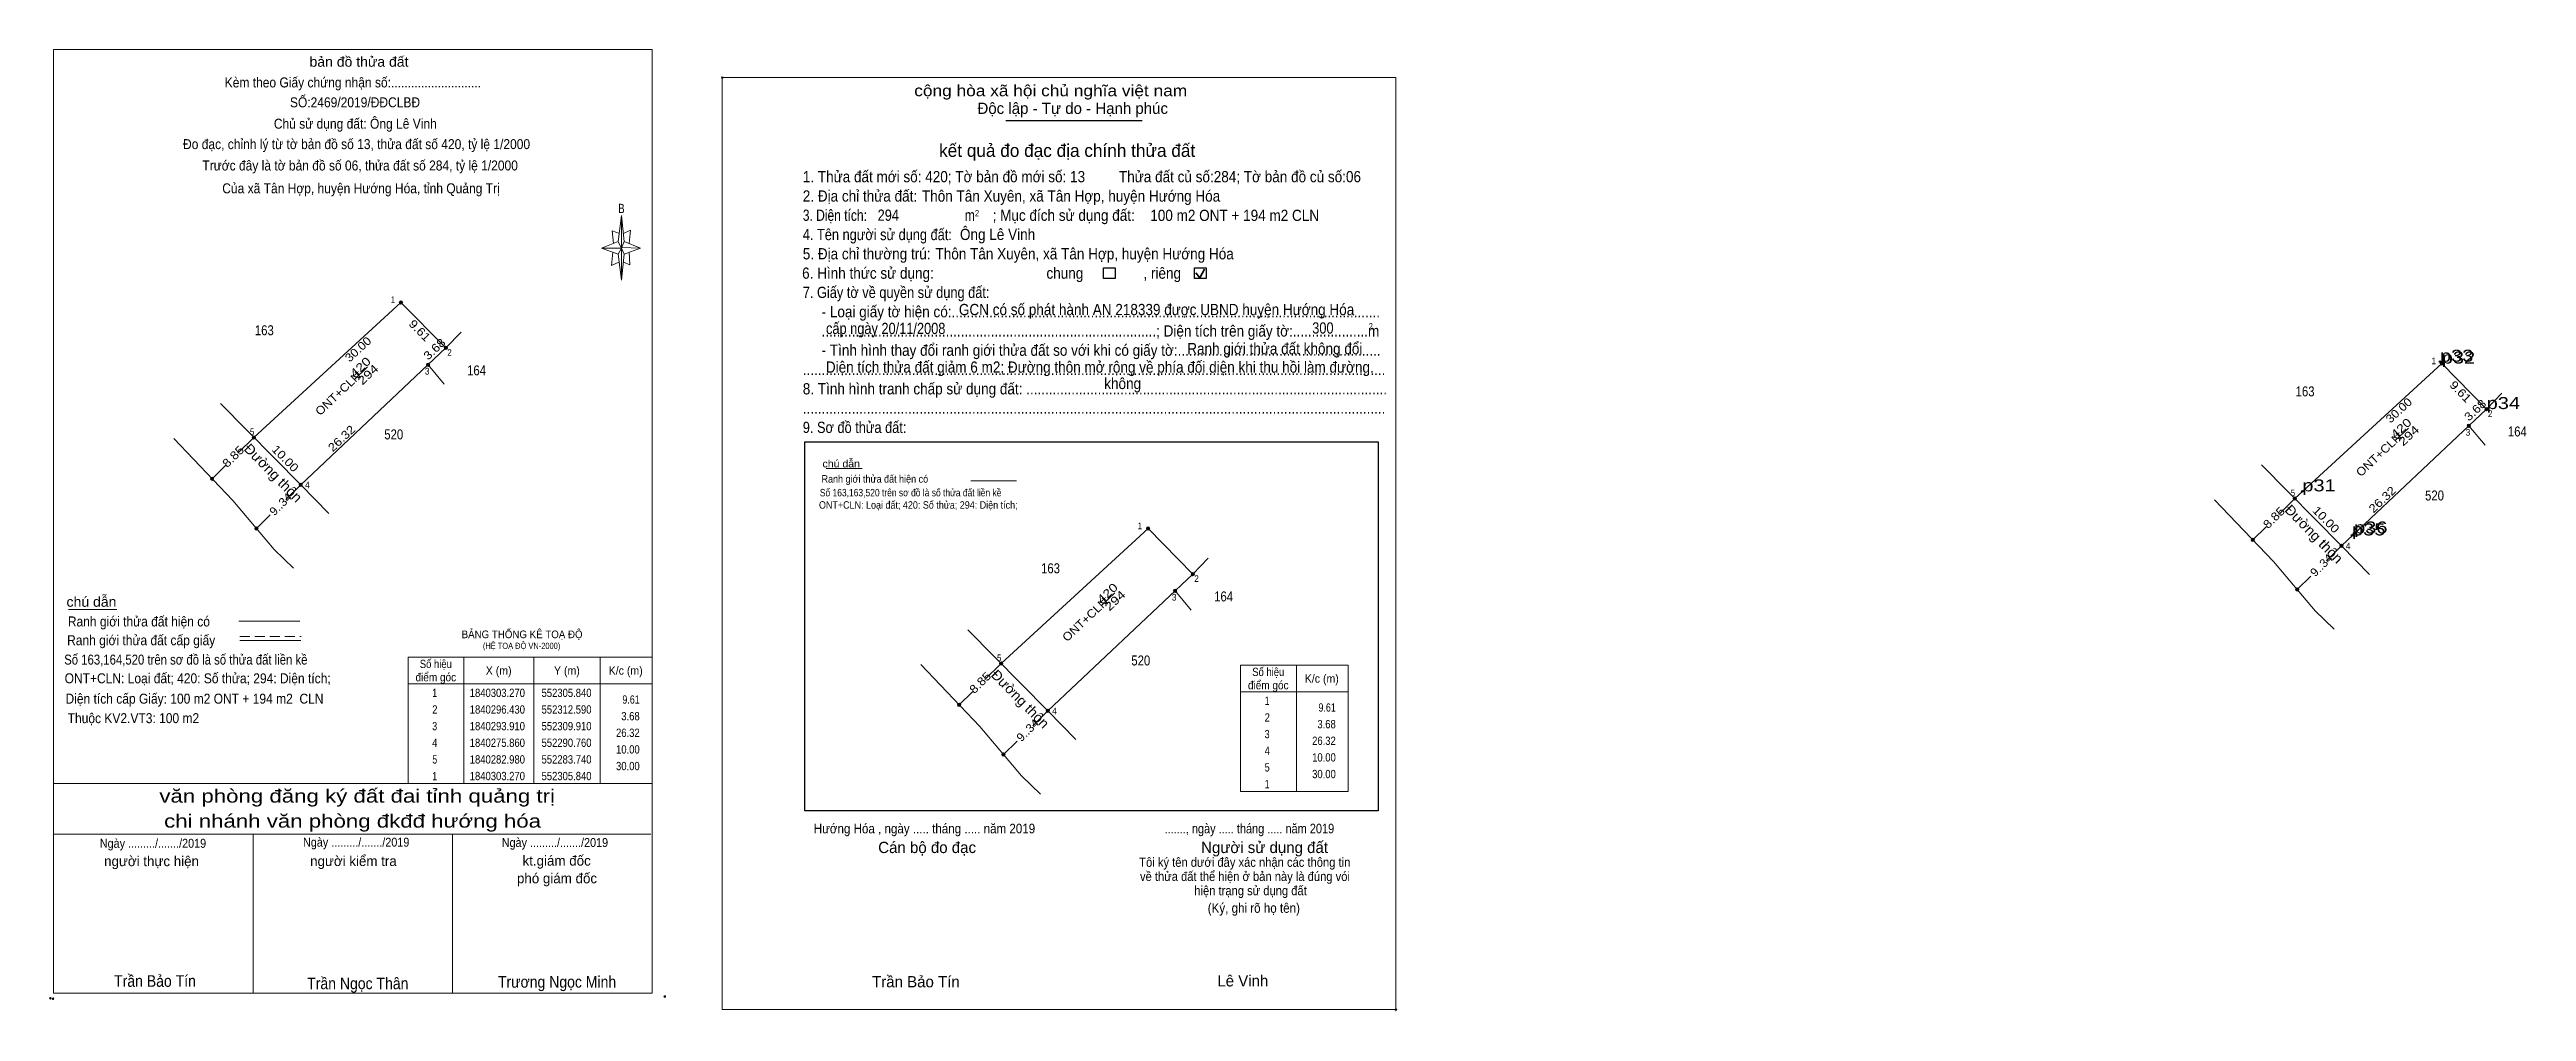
# Model space of a CAD drawing. Header units: metres. Extents: x 551946 to 552319, y 1840206 to 1840350.
import ezdxf
from ezdxf.enums import TextEntityAlignment as Align

# ---------------------------------------------------------------- set-up
doc = ezdxf.new("R2010")
doc.units = ezdxf.units.M
doc.header["$LTSCALE"] = 0.5
doc.header["$PDMODE"] = 32
doc.header["$PDSIZE"] = 0.25
doc.linetypes.add('MEDIUM_DASHED', pattern=[4.5, 3, -1.5])
doc.layers.add('12', color=7, linetype='Continuous')
doc.layers.add('7', color=7, linetype='Continuous')
doc.layers.add('2', color=7, linetype='Continuous', lineweight=13)
doc.layers.add('63', color=7, linetype='Continuous', lineweight=13)

msp = doc.modelspace()

# ---------------------------------------------------------------- hatches: boundary and pattern name
at = {"layer": '2'}
for points in [[(551999.28, 1840312.45, 1), (551998.78, 1840312.45, 1)], [(552003.35, 1840303.09, 1), (552002.85, 1840303.09, 1)], [(552006.03, 1840305.61, 1), (552005.53, 1840305.61, 1)], [(552306.09, 1840303.27, 1), (552305.59, 1840303.27, 1)], [(552312.84, 1840296.43, 1), (552312.34, 1840296.43, 1)], [(551977.18, 1840292.16, 1), (551976.68, 1840292.16, 1)], [(552310.16, 1840293.91, 1), (552309.66, 1840293.91, 1)], [(551970.87, 1840285.95, 1), (551970.37, 1840285.95, 1)], [(551984.2, 1840285.04, 1), (551983.7, 1840285.04, 1)], [(552283.99, 1840282.98, 1), (552283.49, 1840282.98, 1)], [(551977.55, 1840278.48, 1), (551977.05, 1840278.48, 1)], [(552111.59, 1840278.48, 1), (552111.09, 1840278.48, 1)], [(552277.68, 1840276.77, 1), (552277.18, 1840276.77, 1)], [(552291.01, 1840275.86, 1), (552290.51, 1840275.86, 1)], [(552115.66, 1840269.12, 1), (552115.16, 1840269.12, 1)], [(552118.34, 1840271.64, 1), (552117.84, 1840271.64, 1)], [(552284.36, 1840269.3, 1), (552283.86, 1840269.3, 1)], [(552089.49, 1840258.19, 1), (552088.99, 1840258.19, 1)], [(552083.18, 1840251.98, 1), (552082.68, 1840251.98, 1)], [(552096.51, 1840251.07, 1), (552096.01, 1840251.07, 1)], [(552089.86, 1840244.51, 1), (552089.36, 1840244.51, 1)]]:
    msp.add_hatch(color=256, dxfattribs=at).paths.add_polyline_path(points)

# ---------------------------------------------------------------- linework, layer by layer
at = {"layer": '2', "lineweight": 25}
for p, q in [((552089.99, 1840339.81), (552110.47, 1840339.81)), ((552059.76, 1840291.52), (552145.96, 1840291.52)), ((552145.96, 1840291.52), (552145.96, 1840236.03))]:
    msp.add_line(p, q, dxfattribs=at)
at = {"layer": '2'}
for p, q in [((552031.66, 1840321.59), (552032.16, 1840325.49)), ((552032.56, 1840321.59), (552035.06, 1840320.59)), ((552031.66, 1840319.69), (552029.16, 1840320.59)), ((552032.56, 1840319.69), (552032.16, 1840315.79)), ((552033.46, 1840318.09), (552032.46, 1840318.49)), ((552033.36, 1840319.99), (552033.46, 1840318.09)), ((551976.93, 1840292.16), (551999.03, 1840312.45)), ((552008.08, 1840307.99), (552005.78, 1840305.61)), ((551992, 1840300.81), (551994.02, 1840302.76)), ((552005.54, 1840300.18), (552003.1, 1840303.09)), ((552283.74, 1840282.98), (552305.84, 1840303.27)), ((552314.89, 1840298.81), (552312.59, 1840296.43)), ((551974.52, 1840289.78), (551976.93, 1840292.16)), ((552298.81, 1840291.63), (552300.83, 1840293.58)), ((552312.35, 1840291), (552309.91, 1840293.91)), ((551970.62, 1840285.95), (551972.63, 1840287.93)), ((551981.7, 1840282.82), (551983.95, 1840285.04)), ((552062.95, 1840287.51), (552068.38, 1840287.51)), ((552084.71, 1840285.66), (552091.57, 1840285.66)), ((551977.3, 1840278.48), (551979.35, 1840280.51)), ((552281.33, 1840280.6), (552283.74, 1840282.98)), ((552089.24, 1840258.19), (552111.34, 1840278.48)), ((552277.43, 1840276.77), (552279.44, 1840278.75)), ((552120.39, 1840274.02), (552118.09, 1840271.64)), ((552288.51, 1840273.64), (552290.76, 1840275.86)), ((552117.85, 1840266.21), (552115.41, 1840269.12)), ((552284.11, 1840269.3), (552286.16, 1840271.33)), ((551949.07, 1840266.32), (551956.31, 1840266.32)), ((552104.31, 1840266.84), (552106.33, 1840268.79)), ((551974.67, 1840264.58), (551983.81, 1840264.58)), ((551974.81, 1840261.65), (551983.95, 1840261.65)), ((552086.83, 1840255.81), (552089.24, 1840258.19)), ((552082.93, 1840251.98), (552084.94, 1840253.96)), ((552094.01, 1840248.85), (552096.26, 1840251.07)), ((552089.61, 1840244.51), (552091.66, 1840246.54)), ((551946.79, 1840240.15), (552036.79, 1840240.15)), ((551946.79, 1840232.55), (552036.59, 1840232.55)), ((551946.79, 1840232.55), (552036.59, 1840232.55)), ((551946.79, 1840232.55), (552036.59, 1840232.55)), ((551976.79, 1840208.65), (551976.79, 1840232.55)), ((552006.79, 1840208.65), (552006.79, 1840232.55))]:
    msp.add_line(p, q, dxfattribs=at)
at = {"layer": '2', "lineweight": 35}
for p, q in [((552118.55, 1840316.92), (552119.13, 1840316.17)), ((552119.13, 1840316.17), (552119.83, 1840317.43))]:
    msp.add_line(p, q, dxfattribs=at)
at = {"layer": '2', "linetype": 'MEDIUM_DASHED'}
msp.add_line((551974.81, 1840262.27), (551984.01, 1840262.27), dxfattribs=at)
at = {"layer": '2'}
for points in [[(551946.79, 1840350.45), (552036.79, 1840350.45), (552036.79, 1840208.65), (551946.79, 1840208.65)], [(552047.34, 1840346.23), (552148.6, 1840346.23), (552148.6, 1840206.18), (552047.34, 1840206.18)], [(552032.16, 1840325.49), (552032.56, 1840321.59), (552032.16, 1840320.59)], [(552032.16, 1840320.59), (552029.16, 1840320.59), (552031.66, 1840321.59), (552032.56, 1840319.69), (552035.06, 1840320.59), (552032.16, 1840320.69)], [(552032.16, 1840320.59), (552032.16, 1840315.79), (552031.66, 1840319.69)]]:
    msp.add_lwpolyline(points, close=True, dxfattribs=at)
for points in [[(552032.16, 1840320.59), (552031.66, 1840321.59), (552029.16, 1840320.59)], [(552031.86, 1840322.79), (552030.76, 1840323.19), (552030.96, 1840321.29)], [(552032.46, 1840322.79), (552033.56, 1840323.29), (552033.36, 1840321.29)], [(552030.86, 1840319.99), (552030.66, 1840317.99), (552031.76, 1840318.49)], [(552032.16, 1840320.59), (552032.56, 1840319.69), (552035.06, 1840320.59)], [(551999.03, 1840312.45), (552005.78, 1840305.61), (551983.95, 1840285.04)], [(552305.84, 1840303.27), (552312.59, 1840296.43), (552290.76, 1840275.86)], [(551971.92, 1840297.24), (551983.95, 1840285.04), (551988.18, 1840280.75)], [(551982.85, 1840272.54), (551979.99, 1840275.3), (551973.73, 1840282.69), (551964.86, 1840291.99)], [(552278.73, 1840288.06), (552290.76, 1840275.86), (552294.99, 1840271.57)], [(552289.66, 1840263.36), (552286.8, 1840266.12), (552280.54, 1840273.51), (552271.67, 1840282.81)], [(552111.34, 1840278.48), (552118.09, 1840271.64), (552096.26, 1840251.07)], [(552084.23, 1840263.27), (552096.26, 1840251.07), (552100.49, 1840246.78)], [(552095.16, 1840238.57), (552092.3, 1840241.33), (552086.04, 1840248.72), (552077.17, 1840258.02)], [(552036.79, 1840208.65), (551946.79, 1840208.65), (551946.79, 1840232.55)]]:
    msp.add_lwpolyline(points, dxfattribs=at)
at = {"layer": '2', "lineweight": 25}
for points in [[(552104.64, 1840317.67), (552106.38, 1840317.67), (552106.38, 1840316.05), (552104.64, 1840316.05)], [(552118.33, 1840317.67), (552120.06, 1840317.67), (552120.06, 1840316.05), (552118.33, 1840316.05)]]:
    msp.add_lwpolyline(points, close=True, dxfattribs=at)
msp.add_lwpolyline([(552145.96, 1840236.03), (552059.76, 1840236.03), (552059.76, 1840291.52)], dxfattribs=at)
at = {"layer": '2'}
for centre in [(551999.03, 1840312.45), (552003.1, 1840303.09), (552005.78, 1840305.61), (552305.84, 1840303.27), (552312.59, 1840296.43), (551976.93, 1840292.16), (552309.91, 1840293.91), (551970.62, 1840285.95), (551983.95, 1840285.04), (552283.74, 1840282.98), (551977.3, 1840278.48), (552111.34, 1840278.48), (552277.43, 1840276.77), (552290.76, 1840275.86), (552115.41, 1840269.12), (552118.09, 1840271.64), (552284.11, 1840269.3), (552089.24, 1840258.19), (552082.93, 1840251.98), (552096.26, 1840251.07), (552089.61, 1840244.51)]:
    msp.add_circle(centre, 0.25, dxfattribs=at)
for p in [(552047.34, 1840346.23), (551946.32, 1840207.88), (551946.72, 1840207.81), (552038.69, 1840208.15), (552148.6, 1840206.18)]:
    msp.add_point(p, dxfattribs=at)
at = {"layer": '63'}
for p, q in [((552008.49, 1840259.15), (552008.49, 1840240.15)), ((552018.99, 1840259.15), (552018.99, 1840240.15)), ((552028.99, 1840259.15), (552028.99, 1840240.15)), ((552133.64, 1840257.95), (552133.64, 1840238.95)), ((552000.09, 1840255.15), (552036.79, 1840255.15))]:
    msp.add_line(p, q, dxfattribs=at)
msp.add_lwpolyline([(552000.09, 1840259.15), (552036.79, 1840259.15), (552036.79, 1840240.15), (552000.09, 1840240.15)], close=True, dxfattribs=at)
for points in [[(552133.64, 1840238.95), (552125.24, 1840238.95), (552125.24, 1840257.95), (552133.64, 1840257.95)], [(552133.64, 1840257.95), (552141.44, 1840257.95), (552141.44, 1840238.95), (552133.64, 1840238.95)], [(552125.24, 1840253.95), (552133.64, 1840253.95), (552141.44, 1840253.95)]]:
    msp.add_lwpolyline(points, dxfattribs=at)
at = {"layer": '7'}
for p in [(552305.57, 1840303.55), (552305.84, 1840303.27), (552312.59, 1840296.43), (552284.88, 1840284.06), (552292.35, 1840277.44), (552292.66, 1840277.73)]:
    msp.add_point(p, dxfattribs=at)

# ---------------------------------------------------------------- texts
at = {"layer": '12', "width": 1.25}
for s, p in [('p33', (552305.57, 1840303.55)), ('p32', (552305.84, 1840303.27)), ('p34', (552312.59, 1840296.43)), ('p31', (552284.88, 1840284.06)), ('p35', (552292.35, 1840277.44)), ('p36', (552292.66, 1840277.73))]:
    msp.add_text(s, height=1.8, dxfattribs=at).set_placement(p)
at = {"layer": '2'}
for s, height, width, p in [('bản đồ thửa đất', 1.5, 1.05, (551992.72, 1840347.87)), ('Kèm theo Giấy chứng nhận số:...........................', 1.5, 0.9, (551991.8, 1840344.76)), ('SỐ:2469/2019/ĐĐCLBĐ', 1.5, 0.9, (551992.12, 1840341.77)), ('Chủ sử dụng đất: Ông Lê Vinh', 1.5, 0.9, (551992.165, 1840338.56)), ('Đo đạc, chỉnh lý từ tờ bản đồ số 13, thửa đất số 420, tỷ lệ 1/2000 ', 1.5, 0.9, (551992.605, 1840335.49)), ('Trước đây là tờ bản đồ số 06, thửa đất số 284, tỷ lệ 1/2000', 1.5, 0.9, (551992.89, 1840332.28)), ('Của xã Tân Hợp, huyện Hướng Hóa, tỉnh Quảng Trị', 1.5, 0.9, (551993.02, 1840328.85)), ('B', 1.378, 0.75, (552032.18, 1840325.89)), ('163', 1.5, 0.85, (551978.485, 1840307.52)), ('164', 1.5, 0.85, (552010.395, 1840301.49)), ('163', 1.5, 0.85, (552285.295, 1840298.34)), ('520', 1.5, 0.85, (551997.945, 1840291.87)), ('164', 1.5, 0.85, (552317.205, 1840292.31)), ('520', 1.5, 0.85, (552304.755, 1840282.69)), ('163', 1.5, 0.85, (552096.685, 1840271.75)), ('164', 1.5, 0.85, (552122.705, 1840267.52)), ('520', 1.5, 0.85, (552110.255, 1840257.9)), ('văn phòng đăng ký đất đai tỉnh quảng trị', 2, 1.25, (551992.445, 1840237.29)), ('chi nhánh văn phòng đkđđ hướng hóa', 2, 1.25, (551991.755, 1840233.53)), ('Ngày ........./......./2019', 1.35, 0.9, (551961.745, 1840230.5)), ('Ngày ........./......./2019', 1.35, 0.9, (551992.295, 1840230.67)), ('Ngày ........./......./2019', 1.35, 0.9, (552022.175, 1840230.62)), ('Tôi ký tên dưới đây xác nhận các thông tin', 1.396, 0.9, (552125.89, 1840227.64)), ('về thửa đất thể hiện ở bản này là đúng vói', 1.396, 0.9, (552125.915, 1840225.51)), ('hiện trạng sử dụng đất', 1.396, 0.9, (552126.755, 1840223.37)), ('Trần Bảo Tín', 1.75, 0.9, (551962.05, 1840209.61)), ('Trần Ngọc Thân', 1.75, 0.9, (551992.54, 1840209.25)), ('Trương Ngọc Minh', 1.75, 0.9, (552022.495, 1840209.48))]:
    msp.add_text(s, height=height, dxfattribs=dict(at, width=width)).set_placement(p, align=Align.CENTER)
for s, height, width, p in [('cộng hòa xã hội chủ nghĩa việt nam', 1.69, 1.15, (552076.2, 1840343.44)), ('1. Thửa đất mới số: 420; Tờ bản đồ mới số: 13         Thửa đất củ số:284; Tờ bản đồ củ số:06', 1.69, 0.9, (552059.44, 1840330.51)), ('2. Địa chỉ thửa đất:', 1.69, 0.9, (552059.44, 1840327.6)), ('Thôn Tân Xuyên, xã Tân Hợp, huyện Hướng Hóa', 1.69, 0.9, (552077.35, 1840327.6)), ('3. Diện tích:', 1.69, 0.8, (552059.44, 1840324.71)), ('294', 1.69, 0.85, (552070.69, 1840324.72)), ('m', 1.69, 0.8, (552083.8, 1840324.71)), ('2', 0.9657, 0.8, (552085.32, 1840325.38)), ('; Mục đích sử dụng đất:', 1.69, 0.9, (552087.98, 1840324.71)), ('100 m2 ONT + 194 m2 CLN', 1.69, 0.9, (552111.68, 1840324.69)), ('4. Tên người sử dụng đất:', 1.69, 0.85, (552059.44, 1840321.81)), ('Ông Lê Vinh', 1.69, 0.9, (552083.07, 1840321.83)), ('6. Hình thức sử dụng:', 1.69, 0.9, (552059.34, 1840316.01)), ('5. Địa chỉ thường trú:', 1.69, 0.9, (552059.44, 1840318.92)), ('Thôn Tân Xuyên, xã Tân Hợp, huyện Hướng Hóa', 1.69, 0.9, (552079.39, 1840318.92)), ('chung                , riêng', 1.69, 0.9, (552096.07, 1840316.01)), ('7. Giấy tờ về quyền sử dụng đất:', 1.69, 0.85, (552059.44, 1840313.12)), ('     - Loại giấy tờ hiện có:..................................................................................................................', 1.69, 0.9, (552059.44, 1840310.22)), ('GCN có số phát hành AN 218339 được UBND huyện Hướng Hóa', 1.69, 0.9, (552082.91, 1840310.54)), ('     - Tình hình thay đổi ranh giới thửa đất so với khi có giấy tờ:......................................................', 1.69, 0.9, (552059.44, 1840304.43)), ('     .........................................................................................; Diện tích trên giấy tờ:....................m', 1.69, 0.9, (552059.44, 1840307.32)), (' cấp ngày 20/11/2008', 1.69, 0.85, (552062.4, 1840307.7)), ('Ranh giới thửa đất không đổi', 1.69, 0.9, (552117.24, 1840304.67)), ('300', 1.69, 0.85, (552136.03, 1840307.77)), ('2', 0.9657, 0.8, (552144.53, 1840308.39)), ('Diện tích thửa đất giảm 6 m2; Đường thôn mở rộng về phía đối diện khi thu hồi làm đường.', 1.69, 0.9, (552062.91, 1840301.89)), ('8. Tình hình tranh chấp sử dụng đất: ................................................................................................', 1.69, 0.9, (552059.44, 1840298.63)), ('...........................................................................................................................................................', 1.69, 0.9, (552059.44, 1840301.53)), ('không', 1.69, 0.9, (552104.76, 1840299.43)), ('...........................................................................................................................................................', 1.69, 0.9, (552059.44, 1840295.73)), ('9. Sơ đồ thửa đất:', 1.69, 0.85, (552059.44, 1840292.83)), ('chú dẫn', 1.125, 1.05, (552062.41, 1840287.66)), ('Số 163,163,520 trên sơ đồ là số thửa đất liền kề', 1.12, 0.85, (552062, 1840283.31)), ('Ranh giới thửa đất hiện có ', 1.125, 0.9, (552062.26, 1840285.37)), ('ONT+CLN: Loại đất; 420: Số thửa; 294: Diện tích;', 1.12, 0.9, (552061.87, 1840281.46)), ('chú dẫn', 1.5, 1.05, (551948.75, 1840266.72)), ('Ranh giới thửa đất hiện có ', 1.5, 0.9, (551948.95, 1840263.76)), ('Ranh giới thửa đất cấp giấy', 1.5, 0.9, (551948.84, 1840260.94)), ('BẢNG THỐNG KÊ TOẠ ĐỘ ', 1.15, 0.95, (552008.15, 1840262)), ('Số 163,164,520 trên sơ đồ là số thửa đất liền kề', 1.5, 0.85, (551948.4, 1840258.03)), ('(HỆ TOẠ ĐỘ VN-2000)', 0.93, 0.9, (552011.35, 1840260.38)), ('ONT+CLN: Loại đất; 420: Số thửa; 294: Diện tích;', 1.5, 0.9, (551948.47, 1840255.22)), ('Diện tích cấp Giấy: 100 m2 ONT + 194 m2  CLN', 1.5, 0.9, (551948.6, 1840252.16)), ('Thuộc KV2.VT3: 100 m2', 1.5, 0.9, (551948.92, 1840249.23)), ('Hướng Hóa , ngày ..... tháng ..... năm 2019', 1.447, 0.9, (552061.09, 1840232.67)), ('......., ngày ..... tháng ..... năm 2019', 1.447, 0.85, (552113.82, 1840232.67)), ('(Ký, ghi rõ họ tên)', 1.449, 0.9, (552120.32, 1840220.73))]:
    msp.add_text(s, height=height, dxfattribs=dict(at, width=width)).set_placement(p)
for s, p in [('Độc lập - Tự do - Hạnh phúc', (552085.7, 1840340.78)), ('Cán bộ đo đạc', (552070.78, 1840229.71)), ('Người sử dụng đất', (552119.32, 1840229.71)), ('Trần Bảo Tín', (552069.85, 1840209.53)), ('Lê Vinh', (552121.76, 1840209.67))]:
    msp.add_text(s, height=1.69, dxfattribs=at).set_placement(p)
for s, height, p in [('kết quả đo đạc địa chính thửa đất', 1.932, (552099.185, 1840334.32)), ('người thực hiện', 1.5, (551961.53, 1840227.74)), ('người kiểm tra', 1.5, (551991.885, 1840227.76)), ('kt.giám đốc', 1.5, (552022.435, 1840227.82)), ('phó giám đốc', 1.5, (552022.49, 1840225.17)), ('.', 0.4829, (552148.5789, 1840205.91))]:
    msp.add_text(s, height=height, dxfattribs=at).set_placement(p, align=Align.CENTER)
for s, width, p in [(' 1', 0.9, (551998.16, 1840312.35)), (' 3', 0.95, (552003.32, 1840301.62)), (' 2', 0.9, (552006.66, 1840304.43)), (' 1', 0.9, (552304.97, 1840303.17)), (' 2', 0.9, (552313.47, 1840295.25)), (' 5', 0.9, (551976.99, 1840292.52)), (' 3', 0.95, (552310.13, 1840292.44)), (' 4', 0.95, (551985.32, 1840284.53)), (' 5', 0.9, (552283.8, 1840283.34)), (' 1', 0.9, (552110.47, 1840278.38)), (' 4', 0.95, (552292.13, 1840275.35)), (' 2', 0.9, (552118.97, 1840270.46)), (' 3', 0.95, (552115.63, 1840267.65)), (' 5', 0.9, (552089.3, 1840258.55)), (' 4', 0.95, (552097.63, 1840250.56))]:
    msp.add_text(s, height=1, dxfattribs=dict(at, width=width)).set_placement(p, align=Align.RIGHT)
for s, height, rotation, width, p in [('3.68', 1.25, 43.238, 1.15, (552004.4819, 1840304.9864)), ('420', 1.25, 43.298, 1.25, (551993.3514, 1840302.2663)), ('294', 1.25, 43.298, 1.25, (551994.5014, 1840301.1563)), ('ONT+CLN', 1.25, 43.298, 1.1, (551990.0064, 1840298.316)), ('3.68', 1.25, 43.238, 1.15, (552311.2919, 1840295.8064)), ('26.32', 1.25, 43.306, 1.15, (551990.5263, 1840291.566)), ('ONT+CLN', 1.25, 43.298, 1.1, (552296.8164, 1840289.1359)), ('420', 1.25, 43.298, 1.25, (552300.1614, 1840293.0863)), ('294', 1.25, 43.298, 1.25, (552301.3114, 1840291.9763)), ('8.85', 1.25, 44.542, 1.15, (551974.2416, 1840288.8491)), ('Đường thôn', 1.5, 314.598, 1.05, (551979.2849, 1840286.3016)), ('10.00', 1.25, 314.595, 1.15, (551981.1869, 1840288.5588)), ('26.32', 1.25, 43.306, 1.15, (552297.3363, 1840282.386)), ('9..34', 1.25, 44.61, 1.05, (551981.3761, 1840281.6846)), ('8.85', 1.25, 44.542, 1.15, (552281.0516, 1840279.6691)), ('Đường thôn', 1.5, 314.598, 1.05, (552286.0949, 1840277.1216)), ('10.00', 1.25, 314.595, 1.15, (552287.9969, 1840279.3788)), ('9..34', 1.25, 44.61, 1.05, (552288.1861, 1840272.5046)), ('420', 1.25, 43.298, 1.25, (552105.6614, 1840268.2963)), ('294', 1.25, 43.298, 1.25, (552106.8114, 1840267.1863)), ('ONT+CLN', 1.25, 43.298, 1.1, (552102.3164, 1840264.346)), ('8.85', 1.25, 44.542, 1.15, (552086.5516, 1840254.8791)), ('Đường thôn', 1.5, 314.598, 1.05, (552091.5949, 1840252.3316)), ('9..34', 1.25, 44.61, 1.05, (552093.6861, 1840247.7147))]:
    msp.add_text(s, height=height, rotation=rotation, dxfattribs=dict(at, width=width)).set_placement(p, align=Align.CENTER)
at = {"layer": '63'}
for s, rotation, width, p in [('30.00', 42.555, 1.1, (551993.0073, 1840304.9534)), ('9.61', 314.621, 1.15, (552001.4078, 1840307.794)), ('9.61', 314.621, 1.15, (552308.2227, 1840298.609)), ('30.00', 42.555, 1.1, (552299.8173, 1840295.7734))]:
    msp.add_text(s, height=1.25, rotation=rotation, dxfattribs=dict(at, width=width)).set_placement(p, align=Align.CENTER)
for s, width, p in [('Số hiệu', 0.85, (552004.27, 1840257.51)), ('điểm góc', 0.9, (552004.27, 1840255.51)), (' 1', 0.75, (552003.92, 1840253.16)), ('1840303.270', 0.85, (552013.52, 1840253.16)), ('X (m)', 0.95, (552013.72, 1840256.51)), ('552305.840', 0.85, (552023.92, 1840253.16)), ('Y (m)', 0.95, (552023.975, 1840256.51)), ('K/c (m)', 0.95, (552032.815, 1840256.51)), ('điểm góc', 0.9, (552129.42, 1840254.31)), ('Số hiệu', 0.85, (552129.42, 1840256.31)), ('K/c (m)', 0.95, (552137.465, 1840255.31)), (' 2', 0.85, (552003.925, 1840250.66)), ('1840296.430', 0.85, (552013.52, 1840250.66)), ('552312.590', 0.85, (552023.92, 1840250.66)), (' 2', 0.85, (552129.075, 1840249.46)), (' 1', 0.75, (552129.07, 1840251.96)), (' 4', 0.85, (552003.92, 1840245.66)), (' 3', 0.8, (552003.915, 1840248.16)), ('1840293.910', 0.85, (552013.52, 1840248.16)), ('1840275.860', 0.85, (552013.52, 1840245.66)), ('552309.910', 0.85, (552023.92, 1840248.16)), ('552290.760', 0.85, (552023.92, 1840245.66)), (' 3', 0.8, (552129.065, 1840246.96)), (' 5', 0.8, (552003.925, 1840243.16)), ('1840282.980', 0.85, (552013.52, 1840243.16)), ('552283.740', 0.85, (552023.92, 1840243.16)), (' 4', 0.85, (552129.07, 1840244.46)), (' 5', 0.8, (552129.075, 1840241.96)), (' 1', 0.75, (552003.92, 1840240.66)), ('1840303.270', 0.85, (552013.52, 1840240.66)), ('552305.840', 0.85, (552023.92, 1840240.66)), (' 1', 0.75, (552129.07, 1840239.46))]:
    msp.add_text(s, height=1.25, dxfattribs=dict(at, width=width)).set_placement(p, align=Align.CENTER)
for s, width, p in [('3.68', 0.85, (552034.92, 1840249.66)), ('9.61', 0.8, (552034.92, 1840252.16)), ('9.61', 0.8, (552139.57, 1840250.96)), ('26.32', 0.85, (552034.92, 1840247.16)), ('26.32', 0.85, (552139.57, 1840245.96)), ('3.68', 0.85, (552139.57, 1840248.46)), ('30.00', 0.85, (552034.92, 1840242.16)), ('10.00', 0.85, (552034.92, 1840244.66)), ('10.00', 0.85, (552139.57, 1840243.46)), ('30.00', 0.85, (552139.57, 1840240.96))]:
    msp.add_text(s, height=1.25, dxfattribs=dict(at, width=width)).set_placement(p, align=Align.RIGHT)

doc.saveas('drawing.dxf')
